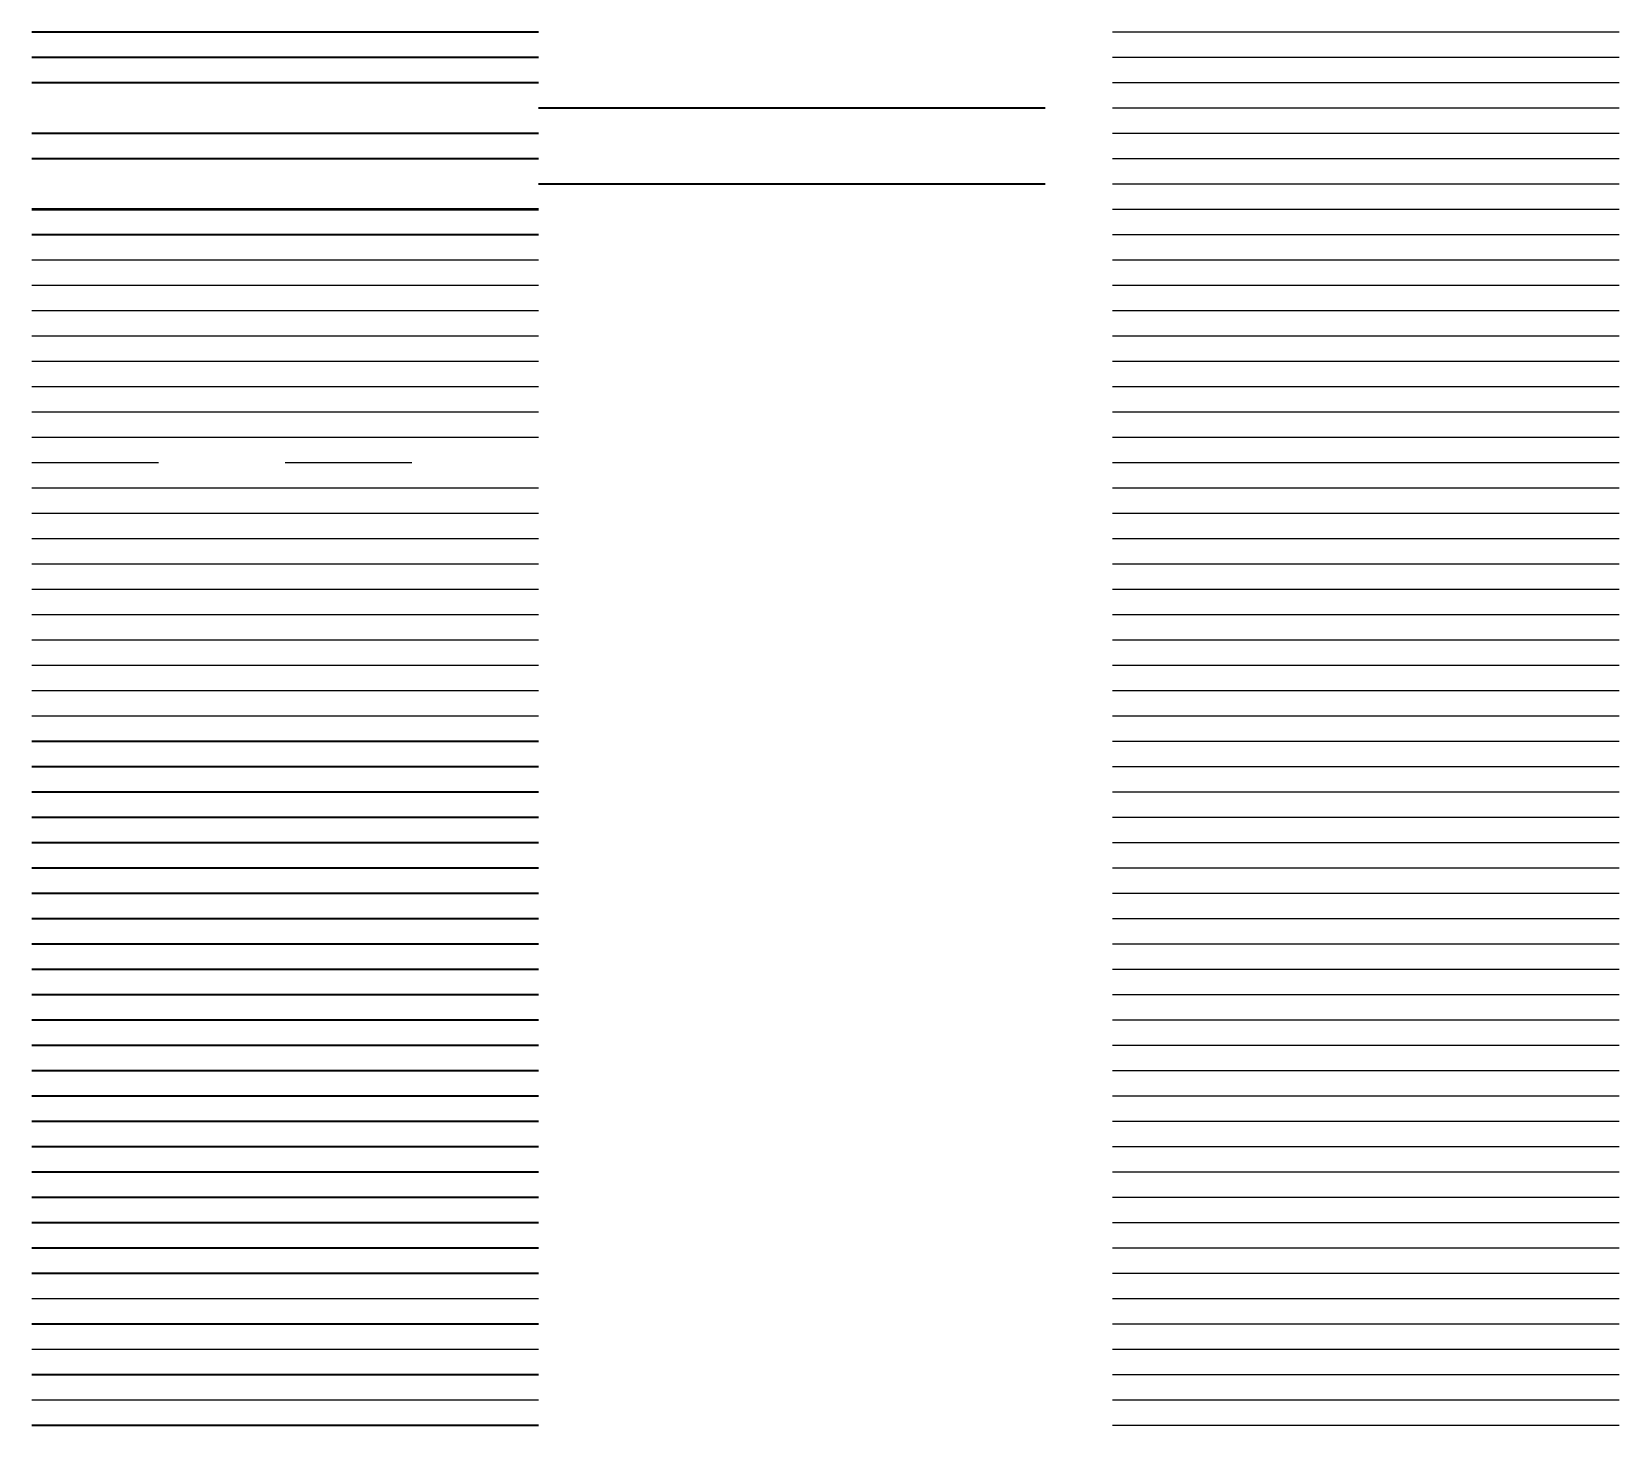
# Model space of a CAD drawing. Header units: metres. Extents: x 2534 to 2597, y 2465 to 2576.
# Drawn here: x 2534.4 to 2597.1, y 2521.3 to 2576.3 of the extents above; entities that cross this region are included whole.
import ezdxf
from ezdxf.lldxf.tags import DXFTag

# ---------------------------------------------------------------- set-up
doc = ezdxf.new("R2010")
doc.units = ezdxf.units.M
doc.linetypes.add('VH-PWSBAND-SO', pattern=[10, 5, -5])
for name, color, linetype, lineweight in [('V-WE-RI-DWA-G', 20, 'V-RI-DWA-SO', 35), ('V-WE-RI-GWA_KOLKAANSLUITLEIDING-G', 30, 'V-RI-GWA_AANSLUITLEIDING-SO', 25), ('V-WE-RI-GWA_RIOOLLEIDING-G', 30, 'V-RI-GWA-SO', 35), ('V-WE-RI-HWA-G', 150, 'V-RI-HWA-SO', 35), ('V-WE-RI-HWA_KOLKAANSLUITLEIDING-G', 150, 'V-RI-HWA_AANSLUITLEIDING-SO', 25), ('V-WE-RI-ITR-G', 50, 'V-RI-ITR-SO', 35), ('V-WE-RI-ITR_KOLKAANSLUITLEIDING-G', 50, 'V-RI-ITR_AANSLUITLEIDING-SO', 25), ('V-WE-RI-OVERIG-G', 10, 'V-RI-OVERIG-SO', 35), ('V-WE-RI-OVERIG_DUIKER_KOLKAANSLUITLEIDING-G', 10, 'V-RI-AANSLUITLEIDING-SO', 35), ('V-WE-RI-RWZI_CIRCULATIELEIDING-G', 70, 'V-RI-RWZI_CIRCULATIELEIDING-SO', 35), ('V-WE-RI-RWZI_CONDENSAATLEIDING-G', 150, 'V-RI-RWZI_CONDENSAATLEIDING-SO', 35), ('V-WE-RI-RWZI_DOCEERLEIDING-G', 210, 'V-RI-RWZI_DOCEERLEIDING-SO', 35), ('V-WE-RI-RWZI_DRIJFLEIDING-G', 170, 'V-RI-RWZI_DRIJFLEIDING-SO', 35), ('V-WE-RI-RWZI_EFFLUENTIELEIDING-G', 90, 'V-RI-RWZI_EFFLUENTIELEIDING-SO', 35), ('V-WE-RI-RWZI_HOOFDPROCESLEIDING-G', 110, 'V-RI-RWZI_HOOFDPROCESLEIDING-SO', 35), ('V-WE-RI-RWZI_IJZERCHLORIDELEIDING-G', 130, 'V-RI-RWZI_IJZERCHLORIDELEIDING-SO', 35), ('V-WE-RI-RWZI_INFLUENTIELEIDING-G', 50, 'V-RI-RWZI_INFLUENTIELEIDING-SO', 35), ('V-WE-RI-RWZI_INGEDIKTSLIBLEIDING-G', 200, 'V-RI-RWZI_INGEDIKTSLIBLEIDING-SO', 35), ('V-WE-RI-RWZI_KORTSLUITLEIDING-G', 100, 'V-RI-RWZI_KORTSLUITLEIDING-SO', 35), ('V-WE-RI-RWZI_LUCHTLEIDING-G', 7, 'V-RI-RWZI_LUCHTLEIDING-SO', 35), ('V-WE-RI-RWZI_PROCESLEIDING-G', 30, 'V-RI-RWZI_PROCESLEIDING-SO', 35), ('V-WE-RI-RWZI_RECIRCULATIELEIDING-G', 60, 'V-RI-RWZI_RECIRCULATIELEIDING-SO', 35), ('V-WE-RI-RWZI_RETOURSLIBLEIDING-G', 180, 'V-RI-RWZI_RETOURSLIBLEIDING-SO', 35), ('V-WE-RI-RWZI_SLIBLEIDING-G', 40, 'V-RI-RWZI_SLIBLEIDING-SO', 35), ('V-WE-RI-RWZI_SURPLUSSLEIDING-G', 190, 'V-RI-RWZI_SURPLUSSLEIDING-SO', 35), ('V-WE-RI-RWZI_TERREINRIOLERING-G', 10, 'V-RI-RWZI_TERREINRIOLERING-SO', 35), ('V-WE-RI-RWZI_TERREINWATERLEIDING-G', 120, 'V-RI-RWZI_TERREINWATERLEIDING-SO', 35), ('V-WE-RI-VACUUMLEIDING-G', 10, 'V-RI-VACUUM-SO', 35), ('V-WE-VH-KANTOPSLUITING_AMSTELBAND-G', 60, 'V-VH-AMSTELBAND-SO', 25), ('V-WE-VH-KANTOPSLUITING_ASFALTBAND-G', 240, 'V-VH-ASFALTBAND-SO', 25), ('V-WE-VH-KANTOPSLUITING_BUSHALTEBAND-G', 30, 'V-VH-BUSHALTEBAND-SO', 25), ('V-WE-VH-KANTOPSLUITING_ELEMENT_BOOMKRANSBAND-G', 40, 'V-VH-BOOMKRANSBAND-SO', 25), ('V-WE-VH-KANTOPSLUITING_GAZONBAND-G', 90, 'V-VH-GAZONBAND-SO', 25), ('V-WE-VH-KANTOPSLUITING_GELEIDEBAND-G', 20, 'V-VH-GELEIDEBAND-SO', 25), ('V-WE-VH-KANTOPSLUITING_HAVENBAND-G', 140, 'V-VH-HAVENBAND-SO', 25), ('V-WE-VH-KANTOPSLUITING_LEICONBLOK-G', 7, 'V-VH-LEICON-SO', 25), ('V-WE-VH-KANTOPSLUITING_OPSLUITBAND-G', 150, 'V-VH-OPSLUITBAND-SO', 25), ('V-WE-VH-KANTOPSLUITING_PLATEAUBAND-G', 30, 'V-VH-PLATEAUBAND-SO', 25), ('V-WE-VH-KANTOPSLUITING_PWSBAND-G', 120, 'V-VH-PWSBAND-SO', 25), ('V-WE-VH-KANTOPSLUITING_PWSBAND_250X130-G', 120, 'VH-PWSBAND-SO', 25), ('V-WE-VH-KANTOPSLUITING_RIJWIELPADBAND-G', 10, 'V-VH-RIJWIELPADBAND-SO', 25), ('V-WE-VH-KANTOPSLUITING_SCHEIDINGSBAND-G', 190, 'V-VH-SCHEIDINGSBAND-SO', 25), ('V-WE-VH-KANTOPSLUITING_SIGNALERINGSBAND-G', 210, 'V-VH-SIGNALERINGSBAND-SO', 25), ('V-WE-VH-KANTOPSLUITING_TALUDBAND-G', 60, 'V-VH-TALUDBAND-SO', 25), ('V-WE-VH-KANTOPSLUITING_TROTTOIRBAND-G', 210, 'V-VH-TROTTOIRBAND-SO', 25), ('V-WE-VH-KANTOPSLUITING_TROTTOIRBAND_130X150-OP DE KOP-G', 210, 'V-VH-TROTTOIRBAND_OPKOP-SO', 25), ('V-WE-VH-KANTOPSLUITING_TROTTOIRBAND_RWS-G', 210, 'V-VH-RWSBAND-SO', 25), ('V-WE-VH-KANTOPSLUITING_VOORKANTBAND-G', 50, 'V-CONTINUOUS-SO', 25), ('V-WE-VW-MARKERING_DWARS_DRIEHOEK-G', 7, 'V-VW-HAAIETAND50_L', 35), ('V-WE-VW-MARKERING_DWARS_OVERSTEEK_BLOKSTREEP-G', 7, 'V-VW-BLOK50', 50), ('V-WE-WH-GRONDWATERLIJN-G', 150, 'V-AL-GRONDWATERLIJN-SO', 35), ('V-WE-WH-OVERLOOPGEBIED-G', 150, 'V-WH-OVERLOOPGEBIED-SO', 35), ('V-WE-WH-OVERSTORT-G', 7, 'V-WH-OVERSTORT-SO', 35), ('V-WE-WH-WATERBODEM-G', 90, 'V-AL-MAAIVELD-SO', 35), ('V-WE-WH-WINTERBED-G', 150, 'V-WH-WINTERBED-SO', 35), ('V-WE-WH-WINTERBERGING-G', 150, 'V-WH-WINTERBERGING-SO', 35), ('V-WE-WH-ZOMERBED-G', 150, 'V-WH-ZOMERBED-SO', 35)]:
    doc.layers.add(name, color=color, linetype=linetype, lineweight=lineweight)
doc.styles.get("Standard").update_dxf_attribs({"font": 'arial.ttf'})
doc.linetypes.add('V-AL-GRONDWATERLIJN-SO', pattern='A,3,[23,NLCS.SHX,S=0.5,R=0,X=0,Y=0],3,[32,NLCS.SHX,S=1,R=0,X=0,Y=0],6', length=12)
doc.linetypes.add('V-AL-MAAIVELD-SO', pattern='A,4,[23,NLCS.SHX,S=0.5,R=0,X=0,Y=0],12,[40,NLCS.SHX,S=1,R=0,X=0,Y=-0.5],12', length=28)
doc.linetypes.add('V-CONTINUOUS-SO', pattern='A,3.5,[24,NLCS.SHX,S=0.5,R=0,X=0,Y=0],3.5', length=7)
doc.linetypes.add('V-RI-AANSLUITLEIDING-SO', pattern='A,1.25,[24,NLCS.SHX,S=0.5,R=0,X=0,Y=0],1.25,-1.8,2.5,-1.8', length=8.6)
doc.linetypes.add('V-RI-DWA-SO', pattern='A,2.5,[24,NLCS.SHX,S=0.5,R=0,X=0,Y=0],2.5,-3,0,-3', length=11)
doc.linetypes.add('V-RI-GWA-SO', pattern='A,3,[24,NLCS.SHX,S=0.5,R=0,X=0,Y=0],3,-3', length=9)
doc.linetypes.add('V-RI-GWA_AANSLUITLEIDING-SO', pattern='A,2,[24,NLCS.SHX,S=0.5,R=0,X=0,Y=0],2,-1.8,2.6,-1.8,2.6,-1.8,2.6,-1.8', length=19)
doc.linetypes.add('V-RI-HWA-SO', pattern='A,2.5,[24,NLCS.SHX,S=0.5,R=0,X=0,Y=0],2.5,-1.8', length=6.8)
doc.linetypes.add('V-RI-HWA_AANSLUITLEIDING-SO', pattern='A,1.5,[24,NLCS.SHX,S=0.5,R=0,X=0,Y=0],1.5,-1.8,3,-1.8,3,-1.8,3,-1.8', length=19.2)
doc.linetypes.add('V-RI-ITR-SO', pattern='A,2.5,[24,NLCS.SHX,S=0.5,R=0,X=0,Y=0],2.5,-2.4,0,-2.4,0,-2.4', length=12.2)
doc.linetypes.add('V-RI-ITR_AANSLUITLEIDING-SO', pattern='A,2,[24,NLCS.SHX,S=0.5,R=0,X=0,Y=0],2,-1.8,0,-1.8,0,-1.8', length=9.4)
doc.linetypes.add('V-RI-OVERIG-SO', pattern='A,2.5,[24,NLCS.SHX,S=0.5,R=0,X=0,Y=0],2.5,-2,2,-2,0,-2,2,-2', length=17)
doc.linetypes.add('V-RI-RWZI_CIRCULATIELEIDING-SO', pattern='A,2,-2,1,[24,NLCS.SHX,S=0.5,R=0,X=0,Y=0],1,-2', length=8)
doc.linetypes.add('V-RI-RWZI_CONDENSAATLEIDING-SO', pattern='A,8,[24,NLCS.SHX,S=0.5,R=0,X=0,Y=0],8,-1,0,-1,0,-1', length=19)
doc.linetypes.add('V-RI-RWZI_DOCEERLEIDING-SO', pattern='A,2.5,[24,NLCS.SHX,S=0.5,R=0,X=0,Y=0],2.5,-2.4,1.75,-2.4', length=11.55)
doc.linetypes.add('V-RI-RWZI_DRIJFLEIDING-SO', pattern='A,2.5,[24,NLCS.SHX,S=0.5,R=0,X=0,Y=0],2.5,-4,0,-4,5,-4,0,-4', length=26)
doc.linetypes.add('V-RI-RWZI_EFFLUENTIELEIDING-SO', pattern='A,2.5,[24,NLCS.SHX,S=0.5,R=0,X=0,Y=0],2.5,-2.4,2.4,-2.4', length=12.2)
doc.linetypes.add('V-RI-RWZI_HOOFDPROCESLEIDING-SO', pattern='A,2,[24,NLCS.SHX,S=0.5,R=0,X=0,Y=0],2,-2,0,-2', length=8)
doc.linetypes.add('V-RI-RWZI_IJZERCHLORIDELEIDING-SO', pattern='A,8,[24,NLCS.SHX,S=0.5,R=0,X=0,Y=0],8,-4,0,-2,2,-2,0,-4', length=30)
doc.linetypes.add('V-RI-RWZI_INFLUENTIELEIDING-SO', pattern='A,2.5,[24,NLCS.SHX,S=0.5,R=0,X=0,Y=0],2.5,-1.8', length=6.8)
doc.linetypes.add('V-RI-RWZI_INGEDIKTSLIBLEIDING-SO', pattern='A,2.5,[24,NLCS.SHX,S=0.5,R=0,X=0,Y=0],2.5,-2.4,0,-2.4,0,-2.4', length=12.2)
doc.linetypes.add('V-RI-RWZI_KORTSLUITLEIDING-SO', pattern='A,1.25,[24,NLCS.SHX,S=0.5,R=0,X=0,Y=0],1.25,-1,1,-1,1,-1', length=7.5)
doc.linetypes.add('V-RI-RWZI_LUCHTLEIDING-SO', pattern='A,2.5,[24,NLCS.SHX,S=0.5,R=0,X=0,Y=0],2.5,-2.4,0,-2.4,0,-2.4', length=12.2)
doc.linetypes.add('V-RI-RWZI_PROCESLEIDING-SO', pattern='A,3,[24,NLCS.SHX,S=0.5,R=0,X=0,Y=0],3,-1.8,1.75,-1.8,1.75,-1.8,1.75,-1.8', length=18.45)
doc.linetypes.add('V-RI-RWZI_RECIRCULATIELEIDING-SO', pattern='A,7.5,[24,NLCS.SHX,S=0.5,R=0,X=0,Y=0],7.5,-1.5,1.5,-1.5,1.5,-1.5,1.5,-1.5', length=25.5)
doc.linetypes.add('V-RI-RWZI_RETOURSLIBLEIDING-SO', pattern='A,3,[24,NLCS.SHX,S=0.5,R=0,X=0,Y=0],3,-1.8,1.75,-1.8,1.75,-1.8,1.75,-1.8', length=18.45)
doc.linetypes.add('V-RI-RWZI_SLIBLEIDING-SO', pattern='A,2.5,[24,NLCS.SHX,S=0.5,R=0,X=0,Y=0],2.5,-3,0,-3', length=11)
doc.linetypes.add('V-RI-RWZI_SURPLUSSLEIDING-SO', pattern='A,4.5,[24,NLCS.SHX,S=0.5,R=0,X=0,Y=0],4.5,-3.75,0,-3.75,0,-3.75,0,-3.75', length=24)
doc.linetypes.add('V-RI-RWZI_TERREINRIOLERING-SO', pattern='A,3,[24,NLCS.SHX,S=0.5,R=0,X=0,Y=0],3,-1.8,2.4,-1.8,1.8,-1.8,2.4,-1.8', length=19.8)
doc.linetypes.add('V-RI-RWZI_TERREINWATERLEIDING-SO', pattern='A,12,[24,NLCS.SHX,S=0.5,R=0,X=-3,Y=0],-3,0,-3', length=18)
tags = doc.linetypes.add('V-RI-VACUUM-SO', pattern='A,3.5,[24,NLCS.SHX,S=0.5,R=0,X=0,Y=0],3.5,-2,["V",Standard,S=1.8,R=0,X=-0.5,Y=-0.9],-2,3.5,[24,NLCS.SHX,S=0.5,R=0,X=0,Y=0],3.5,-2,[102,NLCS.SHX,S=1,R=180,X=0,Y=0],-2', length=22).pattern_tags.tags
tags[14] = DXFTag(74, 10)
doc.linetypes.add('V-VH-AMSTELBAND-SO', pattern='A,8,[24,NLCS.SHX,S=0.5,R=0,X=0,Y=0],8,-4,0,-2,2,-2,0,-4', length=30)
doc.linetypes.add('V-VH-ASFALTBAND-SO', pattern='A,8,[24,NLCS.SHX,S=0.5,R=0,X=0,Y=0],8,-4,0,-2,0,-2,0,-4', length=28)
doc.linetypes.add('V-VH-BOOMKRANSBAND-SO', pattern='A,1.25,[24,NLCS.SHX,S=0.5,R=0,X=0,Y=0],1.25,-1,1,-1,1,-1', length=7.5)
doc.linetypes.add('V-VH-BUSHALTEBAND-SO', pattern='A,2,-2,1,[24,NLCS.SHX,S=0.5,R=0,X=0,Y=0],1,-2', length=8)
doc.linetypes.add('V-VH-GAZONBAND-SO', pattern='A,2.5,[24,NLCS.SHX,S=0.5,R=0,X=0,Y=0],2.5,-2', length=7)
doc.linetypes.add('V-VH-GELEIDEBAND-SO', pattern='A,2,-2,0,-2,1,[24,NLCS.SHX,S=0.5,R=0,X=0,Y=0],1,-2,0,-2', length=12)
doc.linetypes.add('V-VH-HAVENBAND-SO', pattern='A,6,[24,NLCS.SHX,S=0.5,R=0,X=0,Y=0],6,-3,1.5,-3,0,-3,1.5,-3', length=27)
doc.linetypes.add('V-VH-LEICON-SO', pattern='A,7.5,[24,NLCS.SHX,S=0.5,R=0,X=0,Y=0],7.5,-2,1,-2,2,-2,1,-2', length=27)
doc.linetypes.add('V-VH-OPSLUITBAND-SO', pattern='A,4,-2,2,-2,2,[24,NLCS.SHX,S=0.5,R=0,X=0,Y=0],2,-2,2,-2', length=20)
doc.linetypes.add('V-VH-PLATEAUBAND-SO', pattern='A,2,-2,0,-2,1,[24,NLCS.SHX,S=0.5,R=0,X=0,Y=0],1,-2,0,-2', length=12)
doc.linetypes.add('V-VH-PWSBAND-SO', pattern='A,2.5,[24,NLCS.SHX,S=0.5,R=0,X=0,Y=0],2.5,-5', length=10)
doc.linetypes.add('V-VH-RIJWIELPADBAND-SO', pattern='A,4,[24,NLCS.SHX,S=0.5,R=0,X=0,Y=0],4,-2,2,-2,0,-2,2,-2', length=20)
doc.linetypes.add('V-VH-RWSBAND-SO', pattern='A,5,[24,NLCS.SHX,S=0.5,R=0,X=0,Y=0],5,-2,2,-2,2,-2,2,-2', length=24)
doc.linetypes.add('V-VH-SCHEIDINGSBAND-SO', pattern='A,2,[24,NLCS.SHX,S=0.5,R=0,X=0,Y=0],2,-2,0,-2,0,-2', length=10)
doc.linetypes.add('V-VH-SIGNALERINGSBAND-SO', pattern='A,2,[24,NLCS.SHX,S=0.5,R=0,X=0,Y=0],2,-0.5,[6,NLCS.SHX,S=0.025,R=0,X=-0.1,Y=0],-0.5', length=5)
doc.linetypes.add('V-VH-TALUDBAND-SO', pattern='A,8,[24,NLCS.SHX,S=0.5,R=0,X=0,Y=0],8,-4,0,-2,0,-2,0,-2,0,-4', length=30)
doc.linetypes.add('V-VH-TROTTOIRBAND-SO', pattern='A,2.5,[24,NLCS.SHX,S=0.5,R=0,X=0,Y=0],2.5,-2,2,-2,2,-2', length=15)
doc.linetypes.add('V-VH-TROTTOIRBAND_OPKOP-SO', pattern='A,2.5,[24,NLCS.SHX,S=0.5,R=0,X=0,Y=0],2.5,-2,2,-0.75,[7,NLCS.SHX,S=0.25,R=0,X=0,Y=0],-0.75,2,-2', length=14.5)
doc.linetypes.add('V-VW-BLOK50', pattern='A,0,-2.5,[140,NLCS.SHX,S=5,R=0,X=-0.5,Y=0],-2.5', length=5)
doc.linetypes.add('V-VW-HAAIETAND50_L', pattern='A,0,-2.5,[142,NLCS.SHX,S=5,R=0,X=-0.625,Y=-0.25],-2.5', length=5)
doc.linetypes.add('V-WH-OVERLOOPGEBIED-SO', pattern='A,6,[24,NLCS.SHX,S=0.5,R=0,X=0,Y=0],6,-1.5,3,-1.5', length=18)
doc.linetypes.add('V-WH-OVERSTORT-SO', pattern='A,5,[24,NLCS.SHX,S=0.5,R=0,X=0,Y=0],5,-1.5,2.5,-1.5', length=15.5)
tags = doc.linetypes.add('V-WH-WINTERBED-SO', pattern='A,3,-1.75,["WB",Standard,S=1.8,R=0,X=1.5,Y=0.9],-1.75,3,-1.75,3,-1.75,1.5,[24,NLCS.SHX,S=0.5,R=0,X=0,Y=0],1.5,-1.75,3,-1.75', length=25.5).pattern_tags.tags
tags[6] = DXFTag(74, 10)
doc.linetypes.add('V-WH-WINTERBERGING-SO', pattern='A,1.5,[24,NLCS.SHX,S=0.5,R=0,X=0,Y=0],1.5,-6.5', length=9.5)
tags = doc.linetypes.add('V-WH-ZOMERBED-SO', pattern='A,3,-1.75,["ZB",Standard,S=1.8,R=0,X=1.5,Y=0.9],-1.75,3,-1.75,3,-1.75,1.5,[24,NLCS.SHX,S=0.5,R=0,X=0,Y=0],1.5,-1.75,3,-1.75', length=25.5).pattern_tags.tags
tags[6] = DXFTag(74, 10)

msp = doc.modelspace()

# ---------------------------------------------------------------- linework, layer by layer
at = {"layer": 'V-WE-RI-DWA-G', "color": 1}
msp.add_line((2534.448, 2521.302), (2554.448, 2521.302), dxfattribs=at)
at = {"layer": 'V-WE-RI-GWA_KOLKAANSLUITLEIDING-G', "color": 1}
msp.add_line((2534.448, 2522.302), (2554.448, 2522.302), dxfattribs=at)
at = {"layer": 'V-WE-RI-GWA_RIOOLLEIDING-G', "color": 1}
msp.add_line((2534.448, 2523.302), (2554.448, 2523.302), dxfattribs=at)
at = {"layer": 'V-WE-RI-HWA-G', "color": 1}
msp.add_line((2534.448, 2525.302), (2554.448, 2525.302), dxfattribs=at)
at = {"layer": 'V-WE-RI-HWA_KOLKAANSLUITLEIDING-G', "color": 1}
msp.add_line((2534.448, 2524.302), (2554.448, 2524.302), dxfattribs=at)
at = {"layer": 'V-WE-RI-ITR-G', "color": 1}
msp.add_line((2534.448, 2527.302), (2554.448, 2527.302), dxfattribs=at)
at = {"layer": 'V-WE-RI-ITR_KOLKAANSLUITLEIDING-G', "color": 1}
msp.add_line((2534.448, 2526.302), (2554.448, 2526.302), dxfattribs=at)
at = {"layer": 'V-WE-RI-OVERIG-G', "color": 1}
msp.add_line((2534.448, 2529.302), (2554.448, 2529.302), dxfattribs=at)
at = {"layer": 'V-WE-RI-OVERIG_DUIKER_KOLKAANSLUITLEIDING-G', "color": 1}
msp.add_line((2534.448, 2528.302), (2554.448, 2528.302), dxfattribs=at)
at = {"layer": 'V-WE-RI-RWZI_CIRCULATIELEIDING-G', "color": 1}
msp.add_line((2534.448, 2530.302), (2554.448, 2530.302), dxfattribs=at)
at = {"layer": 'V-WE-RI-RWZI_CONDENSAATLEIDING-G', "color": 1}
msp.add_line((2534.448, 2531.302), (2554.448, 2531.302), dxfattribs=at)
at = {"layer": 'V-WE-RI-RWZI_DOCEERLEIDING-G', "color": 1}
msp.add_line((2534.448, 2532.302), (2554.448, 2532.302), dxfattribs=at)
at = {"layer": 'V-WE-RI-RWZI_DRIJFLEIDING-G', "color": 1}
msp.add_line((2534.448, 2533.302), (2554.448, 2533.302), dxfattribs=at)
at = {"layer": 'V-WE-RI-RWZI_EFFLUENTIELEIDING-G', "color": 1}
msp.add_line((2534.448, 2534.302), (2554.448, 2534.302), dxfattribs=at)
at = {"layer": 'V-WE-RI-RWZI_HOOFDPROCESLEIDING-G', "color": 1}
msp.add_line((2534.448, 2535.302), (2554.448, 2535.302), dxfattribs=at)
at = {"layer": 'V-WE-RI-RWZI_IJZERCHLORIDELEIDING-G', "color": 1}
msp.add_line((2534.448, 2536.302), (2554.448, 2536.302), dxfattribs=at)
at = {"layer": 'V-WE-RI-RWZI_INFLUENTIELEIDING-G', "color": 1}
msp.add_line((2534.448, 2537.302), (2554.448, 2537.302), dxfattribs=at)
at = {"layer": 'V-WE-RI-RWZI_INGEDIKTSLIBLEIDING-G', "color": 1}
msp.add_line((2534.448, 2538.302), (2554.448, 2538.302), dxfattribs=at)
at = {"layer": 'V-WE-RI-RWZI_KORTSLUITLEIDING-G', "color": 1}
msp.add_line((2534.448, 2539.302), (2554.448, 2539.302), dxfattribs=at)
at = {"layer": 'V-WE-RI-RWZI_LUCHTLEIDING-G', "color": 1}
msp.add_line((2534.448, 2540.302), (2554.448, 2540.302), dxfattribs=at)
at = {"layer": 'V-WE-RI-RWZI_PROCESLEIDING-G', "color": 1}
msp.add_line((2534.448, 2541.302), (2554.448, 2541.302), dxfattribs=at)
at = {"layer": 'V-WE-RI-RWZI_RECIRCULATIELEIDING-G', "color": 1}
msp.add_line((2534.448, 2542.302), (2554.448, 2542.302), dxfattribs=at)
at = {"layer": 'V-WE-RI-RWZI_RETOURSLIBLEIDING-G', "color": 1}
msp.add_line((2534.448, 2543.302), (2554.448, 2543.302), dxfattribs=at)
at = {"layer": 'V-WE-RI-RWZI_SLIBLEIDING-G', "color": 1}
msp.add_line((2534.448, 2544.302), (2554.448, 2544.302), dxfattribs=at)
at = {"layer": 'V-WE-RI-RWZI_SURPLUSSLEIDING-G', "color": 1}
msp.add_line((2534.448, 2545.302), (2554.448, 2545.302), dxfattribs=at)
at = {"layer": 'V-WE-RI-RWZI_TERREINRIOLERING-G', "color": 1}
msp.add_line((2534.448, 2546.302), (2554.448, 2546.302), dxfattribs=at)
at = {"layer": 'V-WE-RI-RWZI_TERREINWATERLEIDING-G', "color": 1}
msp.add_line((2534.448, 2547.302), (2554.448, 2547.302), dxfattribs=at)
at = {"layer": 'V-WE-RI-VACUUMLEIDING-G', "color": 1}
msp.add_line((2534.448, 2548.302), (2554.448, 2548.302), dxfattribs=at)
at = {"layer": 'V-WE-VH-KANTOPSLUITING_AMSTELBAND-G', "color": 2}
msp.add_line((2534.448, 2549.302), (2554.448, 2549.302), dxfattribs=at)
at = {"layer": 'V-WE-VH-KANTOPSLUITING_ASFALTBAND-G', "color": 2}
msp.add_line((2534.448, 2550.302), (2554.448, 2550.302), dxfattribs=at)
at = {"layer": 'V-WE-VH-KANTOPSLUITING_BUSHALTEBAND-G', "color": 2}
msp.add_line((2534.448, 2551.302), (2554.448, 2551.302), dxfattribs=at)
at = {"layer": 'V-WE-VH-KANTOPSLUITING_ELEMENT_BOOMKRANSBAND-G', "color": 2}
msp.add_line((2534.448, 2552.302), (2554.448, 2552.302), dxfattribs=at)
at = {"layer": 'V-WE-VH-KANTOPSLUITING_GAZONBAND-G', "color": 2}
msp.add_line((2534.448, 2553.302), (2554.448, 2553.302), dxfattribs=at)
at = {"layer": 'V-WE-VH-KANTOPSLUITING_GELEIDEBAND-G', "color": 2}
msp.add_line((2534.448, 2554.302), (2554.448, 2554.302), dxfattribs=at)
at = {"layer": 'V-WE-VH-KANTOPSLUITING_HAVENBAND-G', "color": 2}
msp.add_line((2534.448, 2555.302), (2554.448, 2555.302), dxfattribs=at)
at = {"layer": 'V-WE-VH-KANTOPSLUITING_LEICONBLOK-G', "color": 2}
msp.add_line((2534.448, 2556.302), (2554.448, 2556.302), dxfattribs=at)
at = {"layer": 'V-WE-VH-KANTOPSLUITING_OPSLUITBAND-G', "color": 2}
msp.add_line((2534.448, 2557.302), (2554.448, 2557.302), dxfattribs=at)
at = {"layer": 'V-WE-VH-KANTOPSLUITING_PLATEAUBAND-G', "color": 2}
msp.add_line((2534.448, 2558.302), (2554.448, 2558.302), dxfattribs=at)
at = {"layer": 'V-WE-VH-KANTOPSLUITING_PWSBAND-G', "color": 2}
msp.add_line((2534.448, 2560.302), (2554.448, 2560.302), dxfattribs=at)
at = {"layer": 'V-WE-VH-KANTOPSLUITING_PWSBAND_250X130-G', "color": 2}
msp.add_line((2534.448, 2559.302), (2554.448, 2559.302), dxfattribs=at)
at = {"layer": 'V-WE-VH-KANTOPSLUITING_RIJWIELPADBAND-G', "color": 2}
msp.add_line((2534.448, 2561.302), (2554.448, 2561.302), dxfattribs=at)
at = {"layer": 'V-WE-VH-KANTOPSLUITING_SCHEIDINGSBAND-G', "color": 2}
msp.add_line((2534.448, 2562.302), (2554.448, 2562.302), dxfattribs=at)
at = {"layer": 'V-WE-VH-KANTOPSLUITING_SIGNALERINGSBAND-G', "color": 2}
msp.add_line((2534.448, 2563.302), (2554.448, 2563.302), dxfattribs=at)
at = {"layer": 'V-WE-VH-KANTOPSLUITING_TALUDBAND-G', "color": 2}
msp.add_line((2534.448, 2564.302), (2554.448, 2564.302), dxfattribs=at)
at = {"layer": 'V-WE-VH-KANTOPSLUITING_TROTTOIRBAND-G', "color": 2}
msp.add_line((2534.448, 2567.302), (2554.448, 2567.302), dxfattribs=at)
at = {"layer": 'V-WE-VH-KANTOPSLUITING_TROTTOIRBAND_130X150-OP DE KOP-G', "color": 2}
msp.add_line((2534.448, 2565.302), (2554.448, 2565.302), dxfattribs=at)
at = {"layer": 'V-WE-VH-KANTOPSLUITING_TROTTOIRBAND_RWS-G', "color": 2}
msp.add_line((2534.448, 2566.302), (2554.448, 2566.302), dxfattribs=at)
at = {"layer": 'V-WE-VH-KANTOPSLUITING_VOORKANTBAND-G', "color": 0, "flags": 128}
for points in [[(2577.113, 2576.302), (2597.113, 2576.302)], [(2577.113, 2575.302), (2597.113, 2575.302)], [(2577.113, 2574.302), (2597.113, 2574.302)], [(2577.113, 2573.302), (2597.113, 2573.302)], [(2577.113, 2572.302), (2597.113, 2572.302)], [(2577.113, 2571.302), (2597.113, 2571.302)], [(2577.113, 2570.302), (2597.113, 2570.302)], [(2577.113, 2569.302), (2597.113, 2569.302)], [(2577.113, 2568.302), (2597.113, 2568.302)], [(2577.113, 2567.302), (2597.113, 2567.302)], [(2577.113, 2566.302), (2597.113, 2566.302)], [(2577.113, 2565.302), (2597.113, 2565.302)], [(2577.113, 2564.302), (2597.113, 2564.302)], [(2577.113, 2563.302), (2597.113, 2563.302)], [(2577.113, 2562.302), (2597.113, 2562.302)], [(2577.113, 2561.302), (2597.113, 2561.302)], [(2577.113, 2560.302), (2597.113, 2560.302)], [(2577.113, 2559.302), (2597.113, 2559.302)], [(2577.113, 2558.302), (2597.113, 2558.302)], [(2577.113, 2557.302), (2597.113, 2557.302)], [(2577.113, 2556.302), (2597.113, 2556.302)], [(2577.113, 2555.302), (2597.113, 2555.302)], [(2577.113, 2554.302), (2597.113, 2554.302)], [(2577.113, 2553.302), (2597.113, 2553.302)], [(2577.113, 2552.302), (2597.113, 2552.302)], [(2577.113, 2551.302), (2597.113, 2551.302)], [(2577.113, 2550.302), (2597.113, 2550.302)], [(2577.113, 2549.302), (2597.113, 2549.302)], [(2577.113, 2548.302), (2597.113, 2548.302)], [(2577.113, 2547.302), (2597.113, 2547.302)], [(2577.113, 2546.302), (2597.113, 2546.302)], [(2577.113, 2545.302), (2597.113, 2545.302)], [(2577.113, 2544.302), (2597.113, 2544.302)], [(2577.113, 2543.302), (2597.113, 2543.302)], [(2577.113, 2542.302), (2597.113, 2542.302)], [(2577.113, 2541.302), (2597.113, 2541.302)], [(2577.113, 2540.302), (2597.113, 2540.302)], [(2577.113, 2539.302), (2597.113, 2539.302)], [(2577.113, 2538.302), (2597.113, 2538.302)], [(2577.113, 2537.302), (2597.113, 2537.302)], [(2577.113, 2536.302), (2597.113, 2536.302)], [(2577.113, 2535.302), (2597.113, 2535.302)], [(2577.113, 2534.302), (2597.113, 2534.302)], [(2577.113, 2533.302), (2597.113, 2533.302)], [(2577.113, 2532.302), (2597.113, 2532.302)], [(2577.113, 2531.302), (2597.113, 2531.302)], [(2577.113, 2530.302), (2597.113, 2530.302)], [(2577.113, 2529.302), (2597.113, 2529.302)], [(2577.113, 2528.302), (2597.113, 2528.302)], [(2577.113, 2527.302), (2597.113, 2527.302)], [(2577.113, 2526.302), (2597.113, 2526.302)], [(2577.113, 2525.302), (2597.113, 2525.302)], [(2577.113, 2524.302), (2597.113, 2524.302)], [(2577.113, 2523.302), (2597.113, 2523.302)], [(2577.113, 2522.302), (2597.113, 2522.302)], [(2577.113, 2521.302), (2597.113, 2521.302)]]:
    msp.add_lwpolyline(points, dxfattribs=at)
at = {"layer": 'V-WE-VW-MARKERING_DWARS_DRIEHOEK-G', "color": 3}
msp.add_line((2534.448, 2568.302), (2554.448, 2568.302), dxfattribs=at)
at = {"layer": 'V-WE-VW-MARKERING_DWARS_OVERSTEEK_BLOKSTREEP-G', "color": 3}
msp.add_line((2534.448, 2569.302), (2554.448, 2569.302), dxfattribs=at)
at = {"layer": 'V-WE-WH-GRONDWATERLIJN-G', "color": 4}
msp.add_line((2554.448, 2570.302), (2574.448, 2570.302), dxfattribs=at)
at = {"layer": 'V-WE-WH-OVERLOOPGEBIED-G', "color": 4}
msp.add_line((2534.448, 2571.302), (2554.448, 2571.302), dxfattribs=at)
at = {"layer": 'V-WE-WH-OVERSTORT-G', "color": 4}
msp.add_line((2534.448, 2572.302), (2554.448, 2572.302), dxfattribs=at)
at = {"layer": 'V-WE-WH-WATERBODEM-G', "color": 4}
msp.add_line((2554.448, 2573.302), (2574.448, 2573.302), dxfattribs=at)
at = {"layer": 'V-WE-WH-WINTERBED-G', "color": 4}
msp.add_line((2534.448, 2574.302), (2554.448, 2574.302), dxfattribs=at)
at = {"layer": 'V-WE-WH-WINTERBERGING-G', "color": 4}
msp.add_line((2534.448, 2575.302), (2554.448, 2575.302), dxfattribs=at)
at = {"layer": 'V-WE-WH-ZOMERBED-G', "color": 4}
msp.add_line((2534.448, 2576.302), (2554.448, 2576.302), dxfattribs=at)

doc.saveas('drawing.dxf')
